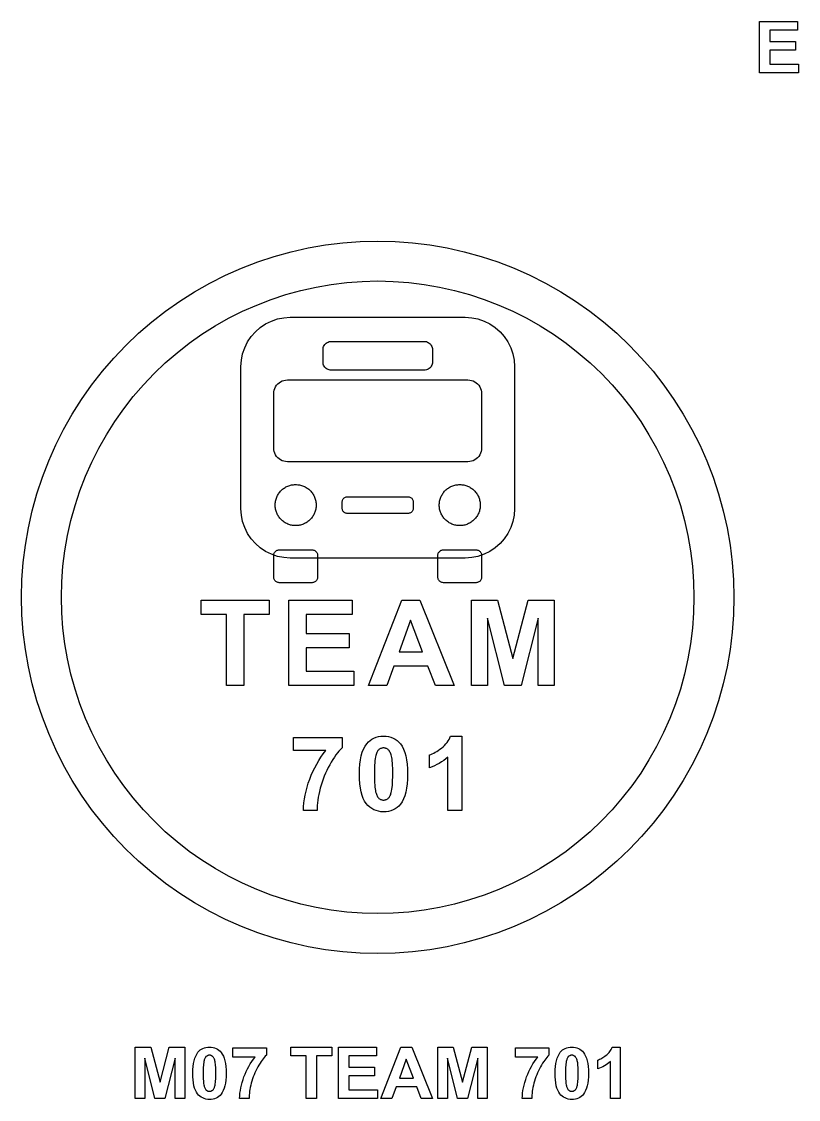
# Model space of a CAD drawing. Header units: millimetres. Extents: x 0 to 300, y 0 to 200.
# Drawn here: x 179.5 to 206.77, y 39.86 to 77.68 of the extents above; entities that cross this region are included whole.
import ezdxf

# ---------------------------------------------------------------- set-up
doc = ezdxf.new("R2010")
doc.units = ezdxf.units.MM
for name, color, linetype in [('CUT', 1, 'Continuous'), ('ENGRAVE', 5, 'Continuous'), ('LABELS', 250, 'Continuous')]:
    doc.layers.add(name, color=color, linetype=linetype)

msp = doc.modelspace()

# ---------------------------------------------------------------- linework, layer by layer
at = {"layer": 'CUT'}
msp.add_lwpolyline([(204.5, 57.481), (204.485, 56.868), (204.44, 56.256), (204.365, 55.647), (204.26, 55.043), (204.125, 54.444), (203.962, 53.853), (203.769, 53.27), (203.548, 52.698), (203.3, 52.137), (203.024, 51.589), (202.722, 51.055), (202.393, 50.537), (202.04, 50.035), (201.663, 49.551), (201.262, 49.087), (200.839, 48.642), (200.394, 48.219), (199.93, 47.819), (199.446, 47.441), (198.945, 47.088), (198.426, 46.76), (197.892, 46.457), (197.344, 46.181), (196.784, 45.933), (196.211, 45.712), (195.629, 45.519), (195.037, 45.356), (194.439, 45.221), (193.834, 45.116), (193.225, 45.041), (192.613, 44.996), (192, 44.981), (191.387, 44.996), (190.775, 45.041), (190.166, 45.116), (189.561, 45.221), (188.963, 45.356), (188.371, 45.519), (187.789, 45.712), (187.216, 45.933), (186.656, 46.181), (186.108, 46.457), (185.574, 46.76), (185.055, 47.088), (184.554, 47.441), (184.07, 47.819), (183.606, 48.219), (183.161, 48.642), (182.738, 49.087), (182.337, 49.551), (181.96, 50.035), (181.607, 50.537), (181.278, 51.055), (180.976, 51.589), (180.7, 52.137), (180.452, 52.698), (180.231, 53.27), (180.038, 53.853), (179.875, 54.444), (179.74, 55.043), (179.635, 55.647), (179.56, 56.256), (179.515, 56.868), (179.5, 57.481), (179.515, 58.094), (179.56, 58.706), (179.635, 59.315), (179.74, 59.92), (179.875, 60.518), (180.038, 61.11), (180.231, 61.692), (180.452, 62.265), (180.7, 62.826), (180.976, 63.374), (181.278, 63.907), (181.607, 64.426), (181.96, 64.927), (182.337, 65.411), (182.738, 65.876), (183.161, 66.32), (183.606, 66.743), (184.07, 67.144), (184.554, 67.521), (185.055, 67.875), (185.574, 68.203), (186.108, 68.505), (186.656, 68.781), (187.216, 69.03), (187.789, 69.25), (188.371, 69.443), (188.963, 69.607), (189.561, 69.741), (190.166, 69.846), (190.775, 69.921), (191.387, 69.966), (192, 69.981), (192.613, 69.966), (193.225, 69.921), (193.834, 69.846), (194.439, 69.741), (195.037, 69.607), (195.629, 69.443), (196.211, 69.25), (196.784, 69.03), (197.344, 68.781), (197.892, 68.505), (198.426, 68.203), (198.945, 67.875), (199.446, 67.521), (199.93, 67.144), (200.394, 66.743), (200.839, 66.32), (201.262, 65.876), (201.663, 65.411), (202.04, 64.927), (202.393, 64.426), (202.722, 63.907), (203.024, 63.374), (203.3, 62.826), (203.548, 62.265), (203.769, 61.692), (203.962, 61.11), (204.125, 60.518), (204.26, 59.92), (204.365, 59.315), (204.44, 58.706), (204.485, 58.094)], close=True, dxfattribs=at)
at = {"layer": 'ENGRAVE'}
for points in [[(203.1, 57.481), (203.086, 56.937), (203.046, 56.393), (202.979, 55.852), (202.886, 55.316), (202.767, 54.784), (202.622, 54.259), (202.451, 53.742), (202.255, 53.234), (202.034, 52.735), (201.789, 52.249), (201.52, 51.775), (201.229, 51.315), (200.915, 50.869), (200.58, 50.44), (200.224, 50.027), (199.849, 49.633), (199.454, 49.257), (199.041, 48.901), (198.612, 48.566), (198.167, 48.252), (197.706, 47.961), (197.232, 47.692), (196.746, 47.447), (196.248, 47.226), (195.739, 47.03), (195.222, 46.86), (194.697, 46.714), (194.165, 46.595), (193.629, 46.502), (193.088, 46.435), (192.545, 46.395), (192, 46.382), (191.455, 46.395), (190.912, 46.435), (190.371, 46.502), (189.835, 46.595), (189.303, 46.714), (188.778, 46.86), (188.261, 47.03), (187.752, 47.226), (187.254, 47.447), (186.768, 47.692), (186.294, 47.961), (185.833, 48.252), (185.388, 48.566), (184.959, 48.901), (184.546, 49.257), (184.151, 49.633), (183.776, 50.027), (183.42, 50.44), (183.085, 50.869), (182.771, 51.315), (182.48, 51.775), (182.211, 52.249), (181.966, 52.735), (181.745, 53.234), (181.549, 53.742), (181.378, 54.259), (181.233, 54.784), (181.114, 55.316), (181.021, 55.852), (180.954, 56.393), (180.914, 56.937), (180.9, 57.481), (180.914, 58.026), (180.954, 58.569), (181.021, 59.11), (181.114, 59.647), (181.233, 60.178), (181.378, 60.703), (181.549, 61.22), (181.745, 61.729), (181.966, 62.227), (182.211, 62.713), (182.48, 63.187), (182.771, 63.648), (183.085, 64.093), (183.42, 64.523), (183.776, 64.935), (184.151, 65.33), (184.546, 65.705), (184.959, 66.061), (185.388, 66.396), (185.833, 66.71), (186.294, 67.002), (186.768, 67.27), (187.254, 67.515), (187.752, 67.736), (188.261, 67.932), (188.778, 68.103), (189.303, 68.248), (189.835, 68.367), (190.371, 68.461), (190.912, 68.527), (191.455, 68.567), (192, 68.581), (192.545, 68.567), (193.088, 68.527), (193.629, 68.461), (194.165, 68.367), (194.697, 68.248), (195.222, 68.103), (195.739, 67.932), (196.248, 67.736), (196.746, 67.515), (197.232, 67.27), (197.706, 67.002), (198.167, 66.71), (198.612, 66.396), (199.041, 66.061), (199.454, 65.705), (199.849, 65.33), (200.224, 64.935), (200.58, 64.523), (200.915, 64.093), (201.229, 63.648), (201.52, 63.187), (201.789, 62.713), (202.034, 62.227), (202.255, 61.729), (202.451, 61.22), (202.622, 60.703), (202.767, 60.178), (202.886, 59.647), (202.979, 59.11), (203.046, 58.569), (203.086, 58.026)], [(195.072, 58.857), (188.928, 58.857), (188.702, 58.872), (188.481, 58.916), (188.267, 58.989), (188.064, 59.089), (187.876, 59.214), (187.706, 59.363), (187.557, 59.533), (187.432, 59.721), (187.332, 59.924), (187.259, 60.138), (187.215, 60.36), (187.2, 60.585), (187.2, 65.577), (187.215, 65.803), (187.259, 66.024), (187.332, 66.238), (187.432, 66.441), (187.557, 66.629), (187.706, 66.799), (187.876, 66.948), (188.064, 67.074), (188.267, 67.174), (188.481, 67.246), (188.702, 67.29), (188.928, 67.305), (195.072, 67.305), (195.298, 67.29), (195.519, 67.246), (195.733, 67.174), (195.936, 67.074), (196.124, 66.948), (196.294, 66.799), (196.443, 66.629), (196.568, 66.441), (196.668, 66.238), (196.741, 66.024), (196.785, 65.803), (196.8, 65.577), (196.8, 60.585), (196.785, 60.36), (196.741, 60.138), (196.668, 59.924), (196.568, 59.721), (196.443, 59.533), (196.294, 59.363), (196.124, 59.214), (195.936, 59.089), (195.733, 58.989), (195.519, 58.916), (195.298, 58.872)], [(193.632, 65.447), (190.368, 65.447), (190.33, 65.449), (190.293, 65.456), (190.258, 65.469), (190.224, 65.485), (190.193, 65.506), (190.164, 65.531), (190.14, 65.559), (190.119, 65.591), (190.102, 65.624), (190.09, 65.66), (190.082, 65.697), (190.08, 65.735), (190.08, 66.172), (190.082, 66.21), (190.09, 66.247), (190.102, 66.283), (190.119, 66.316), (190.14, 66.348), (190.164, 66.376), (190.193, 66.401), (190.224, 66.422), (190.258, 66.438), (190.293, 66.451), (190.33, 66.458), (190.368, 66.46), (193.632, 66.46), (193.67, 66.458), (193.707, 66.451), (193.742, 66.438), (193.776, 66.422), (193.807, 66.401), (193.836, 66.376), (193.86, 66.348), (193.881, 66.316), (193.898, 66.283), (193.91, 66.247), (193.918, 66.21), (193.92, 66.172), (193.92, 65.735), (193.918, 65.697), (193.91, 65.66), (193.898, 65.624), (193.881, 65.591), (193.86, 65.559), (193.836, 65.531), (193.807, 65.506), (193.776, 65.485), (193.742, 65.469), (193.707, 65.456), (193.67, 65.449)], [(195.168, 62.236), (188.832, 62.236), (188.769, 62.24), (188.708, 62.253), (188.648, 62.273), (188.592, 62.301), (188.54, 62.336), (188.493, 62.377), (188.451, 62.424), (188.416, 62.476), (188.389, 62.533), (188.368, 62.592), (188.356, 62.654), (188.352, 62.716), (188.352, 64.629), (188.356, 64.691), (188.368, 64.753), (188.389, 64.812), (188.416, 64.869), (188.451, 64.921), (188.493, 64.968), (188.54, 65.009), (188.592, 65.044), (188.648, 65.072), (188.708, 65.092), (188.769, 65.105), (188.832, 65.109), (195.168, 65.109), (195.231, 65.105), (195.292, 65.092), (195.352, 65.072), (195.408, 65.044), (195.46, 65.009), (195.507, 64.968), (195.549, 64.921), (195.584, 64.869), (195.611, 64.812), (195.632, 64.753), (195.644, 64.691), (195.648, 64.629), (195.648, 62.716), (195.644, 62.654), (195.632, 62.592), (195.611, 62.533), (195.584, 62.476), (195.549, 62.424), (195.507, 62.377), (195.46, 62.336), (195.408, 62.301), (195.352, 62.273), (195.292, 62.253), (195.231, 62.24)], [(189.84, 60.716), (189.839, 60.68), (189.837, 60.645), (189.832, 60.61), (189.826, 60.575), (189.818, 60.541), (189.809, 60.507), (189.798, 60.473), (189.785, 60.44), (189.771, 60.408), (189.755, 60.376), (189.738, 60.346), (189.719, 60.316), (189.698, 60.287), (189.677, 60.259), (189.653, 60.232), (189.629, 60.207), (189.604, 60.182), (189.577, 60.159), (189.549, 60.137), (189.52, 60.117), (189.49, 60.098), (189.459, 60.081), (189.428, 60.065), (189.396, 60.051), (189.363, 60.038), (189.329, 60.027), (189.295, 60.017), (189.26, 60.01), (189.226, 60.003), (189.191, 59.999), (189.155, 59.997), (189.12, 59.996), (189.085, 59.997), (189.049, 59.999), (189.014, 60.003), (188.98, 60.01), (188.945, 60.017), (188.911, 60.027), (188.877, 60.038), (188.844, 60.051), (188.812, 60.065), (188.781, 60.081), (188.75, 60.098), (188.72, 60.117), (188.691, 60.137), (188.663, 60.159), (188.636, 60.182), (188.611, 60.207), (188.587, 60.232), (188.563, 60.259), (188.542, 60.287), (188.521, 60.316), (188.502, 60.346), (188.485, 60.376), (188.469, 60.408), (188.455, 60.44), (188.442, 60.473), (188.431, 60.507), (188.422, 60.541), (188.414, 60.575), (188.408, 60.61), (188.403, 60.645), (188.401, 60.68), (188.4, 60.716), (188.401, 60.751), (188.403, 60.786), (188.408, 60.821), (188.414, 60.856), (188.422, 60.891), (188.431, 60.925), (188.442, 60.958), (188.455, 60.991), (188.469, 61.024), (188.485, 61.055), (188.502, 61.086), (188.521, 61.116), (188.542, 61.145), (188.563, 61.172), (188.587, 61.199), (188.611, 61.225), (188.636, 61.249), (188.663, 61.272), (188.691, 61.294), (188.72, 61.314), (188.75, 61.333), (188.781, 61.351), (188.812, 61.367), (188.844, 61.381), (188.877, 61.394), (188.911, 61.405), (188.945, 61.414), (188.98, 61.422), (189.014, 61.428), (189.049, 61.432), (189.085, 61.435), (189.12, 61.436), (189.155, 61.435), (189.191, 61.432), (189.226, 61.428), (189.26, 61.422), (189.295, 61.414), (189.329, 61.405), (189.363, 61.394), (189.396, 61.381), (189.428, 61.367), (189.459, 61.351), (189.49, 61.333), (189.52, 61.314), (189.549, 61.294), (189.577, 61.272), (189.604, 61.249), (189.629, 61.225), (189.653, 61.199), (189.677, 61.172), (189.698, 61.145), (189.719, 61.116), (189.738, 61.086), (189.755, 61.055), (189.771, 61.024), (189.785, 60.991), (189.798, 60.958), (189.809, 60.925), (189.818, 60.891), (189.826, 60.856), (189.832, 60.821), (189.837, 60.786), (189.839, 60.751)], [(195.6, 60.716), (195.599, 60.68), (195.597, 60.645), (195.592, 60.61), (195.586, 60.575), (195.578, 60.541), (195.569, 60.507), (195.558, 60.473), (195.545, 60.44), (195.531, 60.408), (195.515, 60.376), (195.498, 60.346), (195.479, 60.316), (195.458, 60.287), (195.437, 60.259), (195.413, 60.232), (195.389, 60.207), (195.364, 60.182), (195.337, 60.159), (195.309, 60.137), (195.28, 60.117), (195.25, 60.098), (195.219, 60.081), (195.188, 60.065), (195.156, 60.051), (195.123, 60.038), (195.089, 60.027), (195.055, 60.017), (195.02, 60.01), (194.986, 60.003), (194.951, 59.999), (194.915, 59.997), (194.88, 59.996), (194.845, 59.997), (194.809, 59.999), (194.774, 60.003), (194.74, 60.01), (194.705, 60.017), (194.671, 60.027), (194.637, 60.038), (194.604, 60.051), (194.572, 60.065), (194.541, 60.081), (194.51, 60.098), (194.48, 60.117), (194.451, 60.137), (194.423, 60.159), (194.396, 60.182), (194.371, 60.207), (194.347, 60.232), (194.323, 60.259), (194.302, 60.287), (194.281, 60.316), (194.262, 60.346), (194.245, 60.376), (194.229, 60.408), (194.215, 60.44), (194.202, 60.473), (194.191, 60.507), (194.182, 60.541), (194.174, 60.575), (194.168, 60.61), (194.163, 60.645), (194.161, 60.68), (194.16, 60.716), (194.161, 60.751), (194.163, 60.786), (194.168, 60.821), (194.174, 60.856), (194.182, 60.891), (194.191, 60.925), (194.202, 60.958), (194.215, 60.991), (194.229, 61.024), (194.245, 61.055), (194.262, 61.086), (194.281, 61.116), (194.302, 61.145), (194.323, 61.172), (194.347, 61.199), (194.371, 61.225), (194.396, 61.249), (194.423, 61.272), (194.451, 61.294), (194.48, 61.314), (194.51, 61.333), (194.541, 61.351), (194.572, 61.367), (194.604, 61.381), (194.637, 61.394), (194.671, 61.405), (194.705, 61.414), (194.74, 61.422), (194.774, 61.428), (194.809, 61.432), (194.845, 61.435), (194.88, 61.436), (194.915, 61.435), (194.951, 61.432), (194.986, 61.428), (195.02, 61.422), (195.055, 61.414), (195.089, 61.405), (195.123, 61.394), (195.156, 61.381), (195.188, 61.367), (195.219, 61.351), (195.25, 61.333), (195.28, 61.314), (195.309, 61.294), (195.337, 61.272), (195.364, 61.249), (195.389, 61.225), (195.413, 61.199), (195.437, 61.172), (195.458, 61.145), (195.479, 61.116), (195.498, 61.086), (195.515, 61.055), (195.531, 61.024), (195.545, 60.991), (195.558, 60.958), (195.569, 60.925), (195.578, 60.891), (195.586, 60.856), (195.592, 60.821), (195.597, 60.786), (195.599, 60.751)], [(193.056, 60.42), (190.944, 60.42), (190.919, 60.422), (190.894, 60.427), (190.871, 60.435), (190.848, 60.446), (190.827, 60.46), (190.808, 60.476), (190.792, 60.495), (190.778, 60.516), (190.767, 60.539), (190.759, 60.562), (190.754, 60.587), (190.752, 60.612), (190.752, 60.819), (190.754, 60.844), (190.759, 60.869), (190.767, 60.893), (190.778, 60.915), (190.792, 60.936), (190.808, 60.955), (190.827, 60.972), (190.848, 60.986), (190.871, 60.997), (190.894, 61.005), (190.919, 61.01), (190.944, 61.011), (193.056, 61.011), (193.081, 61.01), (193.106, 61.005), (193.129, 60.997), (193.152, 60.986), (193.173, 60.972), (193.192, 60.955), (193.208, 60.936), (193.222, 60.915), (193.233, 60.893), (193.241, 60.869), (193.246, 60.844), (193.248, 60.819), (193.248, 60.612), (193.246, 60.587), (193.241, 60.562), (193.233, 60.539), (193.222, 60.516), (193.208, 60.495), (193.192, 60.476), (193.173, 60.46), (193.152, 60.446), (193.129, 60.435), (193.106, 60.427), (193.081, 60.422)], [(189.696, 57.993), (188.544, 57.993), (188.519, 57.995), (188.494, 58), (188.471, 58.008), (188.448, 58.019), (188.427, 58.033), (188.408, 58.049), (188.392, 58.068), (188.378, 58.089), (188.367, 58.112), (188.359, 58.135), (188.354, 58.16), (188.352, 58.185), (188.352, 58.953), (188.354, 58.978), (188.359, 59.003), (188.367, 59.027), (188.378, 59.049), (188.392, 59.07), (188.408, 59.089), (188.427, 59.105), (188.448, 59.119), (188.471, 59.131), (188.494, 59.139), (188.519, 59.143), (188.544, 59.145), (189.696, 59.145), (189.721, 59.143), (189.746, 59.139), (189.769, 59.131), (189.792, 59.119), (189.813, 59.105), (189.832, 59.089), (189.848, 59.07), (189.862, 59.049), (189.873, 59.027), (189.881, 59.003), (189.886, 58.978), (189.888, 58.953), (189.888, 58.185), (189.886, 58.16), (189.881, 58.135), (189.873, 58.112), (189.862, 58.089), (189.848, 58.068), (189.832, 58.049), (189.813, 58.033), (189.792, 58.019), (189.769, 58.008), (189.746, 58), (189.721, 57.995)], [(195.456, 57.993), (194.304, 57.993), (194.279, 57.995), (194.254, 58), (194.231, 58.008), (194.208, 58.019), (194.187, 58.033), (194.168, 58.049), (194.152, 58.068), (194.138, 58.089), (194.127, 58.112), (194.119, 58.135), (194.114, 58.16), (194.112, 58.185), (194.112, 58.953), (194.114, 58.978), (194.119, 59.003), (194.127, 59.027), (194.138, 59.049), (194.152, 59.07), (194.168, 59.089), (194.187, 59.105), (194.208, 59.119), (194.231, 59.131), (194.254, 59.139), (194.279, 59.143), (194.304, 59.145), (195.456, 59.145), (195.481, 59.143), (195.506, 59.139), (195.529, 59.131), (195.552, 59.119), (195.573, 59.105), (195.592, 59.089), (195.608, 59.07), (195.622, 59.049), (195.633, 59.027), (195.641, 59.003), (195.646, 58.978), (195.648, 58.953), (195.648, 58.185), (195.646, 58.16), (195.641, 58.135), (195.633, 58.112), (195.622, 58.089), (195.608, 58.068), (195.592, 58.049), (195.573, 58.033), (195.552, 58.019), (195.529, 58.008), (195.506, 58), (195.481, 57.995)], [(185.807, 56.874), (185.807, 57.381), (188.191, 57.381), (188.191, 56.874), (187.303, 56.874), (187.303, 54.381), (186.697, 54.381), (186.697, 56.874)], [(191.106, 57.381), (191.106, 56.874), (189.487, 56.874), (189.487, 56.209), (190.994, 56.209), (190.994, 55.703), (189.487, 55.703), (189.487, 54.887), (191.163, 54.887), (191.163, 54.381), (188.882, 54.381), (188.882, 57.381)], [(192.562, 55.063), (192.315, 54.381), (191.672, 54.381), (192.841, 57.381), (193.481, 57.381), (194.682, 54.381), (194.023, 54.381), (193.762, 55.063)], [(196.202, 57.381), (196.746, 55.335), (197.285, 57.381), (198.193, 57.381), (198.193, 54.381), (197.63, 54.381), (197.63, 56.743), (197.035, 54.381), (196.452, 54.381), (195.858, 56.743), (195.858, 54.381), (195.295, 54.381), (195.295, 57.381)], [(193.567, 55.568), (193.154, 56.681), (192.749, 55.568)], [(192.465, 52.571), (192.541, 52.541), (192.613, 52.503), (192.679, 52.457), (192.74, 52.402), (192.795, 52.339), (192.855, 52.253), (192.906, 52.153), (192.95, 52.041), (192.986, 51.915), (193.013, 51.776), (193.033, 51.624), (193.045, 51.459), (193.049, 51.28), (193.045, 51.102), (193.033, 50.937), (193.013, 50.785), (192.985, 50.646), (192.949, 50.52), (192.905, 50.407), (192.854, 50.307), (192.794, 50.22), (192.738, 50.157), (192.678, 50.103), (192.612, 50.058), (192.541, 50.02), (192.465, 49.991), (192.383, 49.97), (192.297, 49.958), (192.205, 49.954), (192.112, 49.958), (192.024, 49.972), (191.941, 49.995), (191.862, 50.027), (191.788, 50.068), (191.718, 50.118), (191.653, 50.177), (191.593, 50.245), (191.539, 50.325), (191.491, 50.42), (191.451, 50.528), (191.419, 50.651), (191.393, 50.788), (191.375, 50.94), (191.364, 51.106), (191.361, 51.286), (191.365, 51.463), (191.377, 51.627), (191.397, 51.778), (191.424, 51.917), (191.46, 52.043), (191.504, 52.155), (191.556, 52.255), (191.616, 52.343), (191.671, 52.405), (191.732, 52.459), (191.798, 52.505), (191.869, 52.542), (191.945, 52.571), (192.026, 52.592), (192.113, 52.604), (192.205, 52.609), (192.297, 52.604), (192.383, 52.592)], [(194.459, 51.876), (194.389, 51.814), (194.317, 51.757), (194.241, 51.703), (194.162, 51.654), (194.08, 51.609), (193.995, 51.568), (193.907, 51.531), (193.815, 51.498), (193.815, 51.951), (193.865, 51.968), (193.915, 51.99), (193.967, 52.015), (194.019, 52.043), (194.073, 52.075), (194.127, 52.111), (194.183, 52.15), (194.239, 52.193), (194.294, 52.238), (194.345, 52.286), (194.391, 52.335), (194.432, 52.386), (194.469, 52.439), (194.502, 52.494), (194.53, 52.55), (194.553, 52.609), (194.958, 52.609), (194.958, 49.998), (194.459, 49.998)], [(189.042, 52.563), (190.747, 52.563), (190.747, 52.201), (190.694, 52.146), (190.641, 52.086), (190.587, 52.02), (190.534, 51.948), (190.48, 51.871), (190.426, 51.788), (190.372, 51.699), (190.318, 51.605), (190.265, 51.507), (190.215, 51.408), (190.169, 51.307), (190.125, 51.204), (190.085, 51.1), (190.049, 50.995), (190.015, 50.888), (189.985, 50.779), (189.958, 50.671), (189.935, 50.566), (189.916, 50.464), (189.9, 50.365), (189.887, 50.269), (189.879, 50.176), (189.874, 50.085), (189.872, 49.998), (189.392, 49.998), (189.398, 50.133), (189.41, 50.269), (189.429, 50.405), (189.454, 50.542), (189.485, 50.68), (189.522, 50.819), (189.565, 50.958), (189.614, 51.098), (189.669, 51.236), (189.728, 51.37), (189.792, 51.501), (189.86, 51.628), (189.932, 51.752), (190.009, 51.871), (190.09, 51.987), (190.176, 52.1), (189.042, 52.1)], [(192.14, 52.187), (192.119, 52.181), (192.099, 52.173), (192.08, 52.163), (192.061, 52.151), (192.043, 52.138), (192.026, 52.122), (192.01, 52.103), (191.995, 52.082), (191.98, 52.057), (191.967, 52.03), (191.955, 52), (191.944, 51.967), (191.933, 51.931), (191.921, 51.879), (191.911, 51.818), (191.902, 51.749), (191.895, 51.672), (191.889, 51.586), (191.885, 51.493), (191.883, 51.391), (191.882, 51.28), (191.883, 51.17), (191.885, 51.069), (191.889, 50.977), (191.894, 50.894), (191.9, 50.82), (191.908, 50.755), (191.917, 50.699), (191.928, 50.652), (191.94, 50.611), (191.953, 50.573), (191.966, 50.539), (191.98, 50.509), (191.995, 50.482), (192.011, 50.459), (192.027, 50.44), (192.044, 50.424), (192.062, 50.41), (192.081, 50.399), (192.1, 50.389), (192.119, 50.381), (192.14, 50.375), (192.161, 50.37), (192.183, 50.368), (192.205, 50.367), (192.227, 50.368), (192.249, 50.37), (192.27, 50.375), (192.29, 50.381), (192.31, 50.389), (192.33, 50.399), (192.348, 50.411), (192.366, 50.425), (192.383, 50.44), (192.4, 50.459), (192.415, 50.481), (192.429, 50.505), (192.442, 50.532), (192.455, 50.562), (192.466, 50.595), (192.476, 50.631), (192.488, 50.683), (192.499, 50.744), (192.508, 50.812), (192.515, 50.889), (192.52, 50.974), (192.524, 51.068), (192.527, 51.17), (192.528, 51.28), (192.527, 51.39), (192.525, 51.491), (192.521, 51.583), (192.516, 51.666), (192.51, 51.74), (192.502, 51.805), (192.492, 51.862), (192.482, 51.909), (192.47, 51.95), (192.457, 51.987), (192.444, 52.021), (192.429, 52.052), (192.415, 52.079), (192.399, 52.102), (192.382, 52.122), (192.365, 52.138), (192.348, 52.151), (192.329, 52.163), (192.31, 52.173), (192.29, 52.181), (192.27, 52.187), (192.249, 52.192), (192.227, 52.194), (192.205, 52.195), (192.183, 52.194), (192.161, 52.192)]]:
    msp.add_lwpolyline(points, close=True, dxfattribs=at)
at = {"layer": 'LABELS'}
for points in [[(205.761, 77.377), (205.761, 76.978), (206.664, 76.978), (206.664, 76.675), (205.761, 76.675), (205.761, 76.185), (206.766, 76.185), (206.766, 75.882), (205.397, 75.882), (205.397, 77.682), (206.732, 77.682), (206.732, 77.377)], [(184.683, 41.693), (185.228, 41.693), (185.228, 39.893), (184.89, 39.893), (184.89, 41.31), (184.533, 39.893), (184.183, 39.893), (183.827, 41.31), (183.827, 39.893), (183.489, 39.893), (183.489, 41.693), (184.033, 41.693), (184.36, 40.465)], [(186.329, 41.654), (186.378, 41.627), (186.424, 41.595), (186.466, 41.557), (186.505, 41.514), (186.546, 41.454), (186.582, 41.385), (186.612, 41.307), (186.637, 41.22), (186.656, 41.124), (186.669, 41.018), (186.678, 40.904), (186.68, 40.781), (186.678, 40.657), (186.669, 40.543), (186.656, 40.438), (186.636, 40.342), (186.611, 40.254), (186.581, 40.176), (186.545, 40.107), (186.504, 40.046), (186.465, 40.003), (186.423, 39.966), (186.378, 39.934), (186.329, 39.908), (186.276, 39.888), (186.22, 39.874), (186.16, 39.865), (186.096, 39.862), (186.032, 39.865), (185.971, 39.875), (185.913, 39.891), (185.859, 39.913), (185.807, 39.941), (185.759, 39.976), (185.714, 40.017), (185.672, 40.064), (185.635, 40.12), (185.602, 40.185), (185.574, 40.26), (185.552, 40.345), (185.534, 40.44), (185.522, 40.545), (185.514, 40.66), (185.512, 40.784), (185.514, 40.907), (185.523, 41.021), (185.536, 41.125), (185.556, 41.221), (185.581, 41.308), (185.611, 41.386), (185.647, 41.456), (185.688, 41.516), (185.727, 41.559), (185.769, 41.597), (185.814, 41.628), (185.863, 41.654), (185.916, 41.674), (185.972, 41.689), (186.032, 41.697), (186.096, 41.7), (186.16, 41.697), (186.22, 41.689), (186.276, 41.674)], [(188.091, 41.418), (188.055, 41.38), (188.018, 41.338), (187.981, 41.292), (187.944, 41.243), (187.907, 41.189), (187.869, 41.132), (187.832, 41.07), (187.794, 41.005), (187.757, 40.937), (187.723, 40.869), (187.691, 40.799), (187.661, 40.728), (187.633, 40.656), (187.608, 40.583), (187.585, 40.509), (187.564, 40.434), (187.545, 40.359), (187.529, 40.286), (187.516, 40.216), (187.505, 40.147), (187.496, 40.081), (187.49, 40.016), (187.487, 39.953), (187.486, 39.893), (187.153, 39.893), (187.157, 39.986), (187.166, 40.08), (187.179, 40.175), (187.196, 40.27), (187.217, 40.365), (187.243, 40.461), (187.273, 40.557), (187.307, 40.654), (187.345, 40.75), (187.386, 40.843), (187.43, 40.933), (187.477, 41.021), (187.527, 41.107), (187.58, 41.19), (187.637, 41.27), (187.696, 41.348), (186.911, 41.348), (186.911, 41.668), (188.091, 41.668)], [(188.956, 41.693), (190.386, 41.693), (190.386, 41.388), (189.853, 41.388), (189.853, 39.893), (189.49, 39.893), (189.49, 41.388), (188.956, 41.388)], [(191.955, 41.388), (190.984, 41.388), (190.984, 40.989), (191.888, 40.989), (191.888, 40.686), (190.984, 40.686), (190.984, 40.196), (191.99, 40.196), (191.99, 39.893), (190.621, 39.893), (190.621, 41.693), (191.955, 41.693)], [(192.5, 39.893), (192.115, 39.893), (192.816, 41.693), (193.2, 41.693), (193.921, 39.893), (193.526, 39.893), (193.368, 40.302), (192.649, 40.302)], [(195.302, 41.693), (195.847, 41.693), (195.847, 39.893), (195.51, 39.893), (195.51, 41.31), (195.152, 39.893), (194.803, 39.893), (194.446, 41.31), (194.446, 39.893), (194.109, 39.893), (194.109, 41.693), (194.653, 41.693), (194.979, 40.465)], [(198.011, 41.418), (197.974, 41.38), (197.937, 41.338), (197.901, 41.292), (197.864, 41.243), (197.826, 41.189), (197.789, 41.132), (197.751, 41.07), (197.714, 41.005), (197.677, 40.937), (197.643, 40.869), (197.611, 40.799), (197.581, 40.728), (197.553, 40.656), (197.528, 40.583), (197.504, 40.509), (197.483, 40.434), (197.465, 40.359), (197.449, 40.286), (197.435, 40.216), (197.424, 40.147), (197.416, 40.081), (197.41, 40.016), (197.406, 39.953), (197.406, 39.893), (197.073, 39.893), (197.077, 39.986), (197.086, 40.08), (197.098, 40.175), (197.116, 40.27), (197.137, 40.365), (197.163, 40.461), (197.193, 40.557), (197.227, 40.654), (197.265, 40.75), (197.306, 40.843), (197.35, 40.933), (197.397, 41.021), (197.447, 41.107), (197.5, 41.19), (197.556, 41.27), (197.615, 41.348), (196.831, 41.348), (196.831, 41.668), (198.011, 41.668)], [(199.095, 41.627), (199.141, 41.595), (199.183, 41.557), (199.221, 41.514), (199.263, 41.454), (199.298, 41.385), (199.328, 41.307), (199.353, 41.22), (199.372, 41.124), (199.386, 41.018), (199.394, 40.904), (199.397, 40.781), (199.394, 40.657), (199.386, 40.543), (199.372, 40.438), (199.353, 40.342), (199.328, 40.254), (199.298, 40.176), (199.262, 40.107), (199.22, 40.046), (199.182, 40.003), (199.14, 39.966), (199.094, 39.934), (199.045, 39.908), (198.993, 39.888), (198.936, 39.874), (198.876, 39.865), (198.813, 39.862), (198.749, 39.865), (198.688, 39.875), (198.63, 39.891), (198.575, 39.913), (198.524, 39.941), (198.476, 39.976), (198.431, 40.017), (198.389, 40.064), (198.351, 40.12), (198.319, 40.185), (198.291, 40.26), (198.268, 40.345), (198.251, 40.44), (198.238, 40.545), (198.231, 40.66), (198.228, 40.784), (198.231, 40.907), (198.239, 41.021), (198.253, 41.125), (198.272, 41.221), (198.297, 41.308), (198.328, 41.386), (198.364, 41.456), (198.405, 41.516), (198.443, 41.559), (198.485, 41.597), (198.531, 41.628), (198.58, 41.654), (198.633, 41.674), (198.689, 41.689), (198.749, 41.697), (198.813, 41.7), (198.876, 41.697), (198.936, 41.689), (198.993, 41.674), (199.046, 41.654)], [(200.067, 41.11), (200.014, 41.073), (199.96, 41.039), (199.903, 41.008), (199.844, 40.98), (199.783, 40.954), (199.72, 40.932), (199.72, 41.245), (199.754, 41.257), (199.789, 41.272), (199.825, 41.289), (199.861, 41.309), (199.898, 41.331), (199.936, 41.355), (199.974, 41.383), (200.013, 41.412), (200.051, 41.444), (200.086, 41.477), (200.118, 41.511), (200.147, 41.546), (200.173, 41.583), (200.195, 41.62), (200.214, 41.66), (200.231, 41.7), (200.511, 41.7), (200.511, 39.893), (200.166, 39.893), (200.166, 41.193), (200.117, 41.15)], [(186.037, 41.404), (186.023, 41.398), (186.01, 41.392), (185.997, 41.384), (185.984, 41.374), (185.972, 41.363), (185.961, 41.35), (185.951, 41.335), (185.941, 41.318), (185.931, 41.3), (185.923, 41.279), (185.915, 41.256), (185.908, 41.231), (185.9, 41.195), (185.893, 41.153), (185.886, 41.105), (185.881, 41.052), (185.878, 40.992), (185.875, 40.927), (185.873, 40.857), (185.873, 40.781), (185.873, 40.704), (185.875, 40.635), (185.877, 40.571), (185.88, 40.513), (185.885, 40.462), (185.89, 40.417), (185.897, 40.378), (185.904, 40.345), (185.913, 40.317), (185.921, 40.291), (185.931, 40.268), (185.941, 40.247), (185.951, 40.228), (185.962, 40.212), (185.973, 40.199), (185.985, 40.187), (185.997, 40.178), (186.01, 40.17), (186.023, 40.164), (186.037, 40.158), (186.051, 40.154), (186.066, 40.151), (186.081, 40.149), (186.096, 40.148), (186.111, 40.149), (186.126, 40.151), (186.141, 40.154), (186.155, 40.158), (186.169, 40.164), (186.182, 40.171), (186.195, 40.179), (186.208, 40.188), (186.22, 40.199), (186.231, 40.212), (186.241, 40.227), (186.251, 40.244), (186.26, 40.263), (186.269, 40.284), (186.277, 40.306), (186.284, 40.331), (186.292, 40.367), (186.299, 40.409), (186.306, 40.456), (186.311, 40.51), (186.314, 40.569), (186.317, 40.634), (186.319, 40.704), (186.319, 40.781), (186.319, 40.857), (186.317, 40.927), (186.315, 40.99), (186.311, 41.048), (186.307, 41.099), (186.301, 41.144), (186.295, 41.183), (186.288, 41.216), (186.279, 41.244), (186.271, 41.27), (186.261, 41.294), (186.251, 41.315), (186.241, 41.333), (186.23, 41.349), (186.219, 41.363), (186.207, 41.374), (186.195, 41.384), (186.182, 41.392), (186.169, 41.398), (186.155, 41.404), (186.141, 41.408), (186.126, 41.412), (186.111, 41.413), (186.096, 41.414), (186.081, 41.413), (186.066, 41.412), (186.051, 41.408)], [(193.004, 41.273), (192.761, 40.605), (193.252, 40.605)], [(198.74, 41.398), (198.726, 41.392), (198.713, 41.384), (198.701, 41.374), (198.689, 41.363), (198.678, 41.35), (198.667, 41.335), (198.657, 41.318), (198.648, 41.3), (198.64, 41.279), (198.632, 41.256), (198.625, 41.231), (198.616, 41.195), (198.609, 41.153), (198.603, 41.105), (198.598, 41.052), (198.594, 40.992), (198.591, 40.927), (198.59, 40.857), (198.589, 40.781), (198.59, 40.704), (198.591, 40.635), (198.594, 40.571), (198.597, 40.513), (198.602, 40.462), (198.607, 40.417), (198.614, 40.378), (198.621, 40.345), (198.629, 40.317), (198.638, 40.291), (198.647, 40.268), (198.657, 40.247), (198.667, 40.228), (198.678, 40.212), (198.69, 40.199), (198.702, 40.187), (198.714, 40.178), (198.727, 40.17), (198.74, 40.164), (198.754, 40.158), (198.768, 40.154), (198.782, 40.151), (198.797, 40.149), (198.813, 40.148), (198.828, 40.149), (198.843, 40.151), (198.858, 40.154), (198.872, 40.158), (198.886, 40.164), (198.899, 40.171), (198.912, 40.179), (198.924, 40.188), (198.936, 40.199), (198.948, 40.212), (198.958, 40.227), (198.968, 40.244), (198.977, 40.263), (198.986, 40.284), (198.993, 40.306), (199, 40.331), (199.009, 40.367), (199.016, 40.409), (199.022, 40.456), (199.027, 40.51), (199.031, 40.569), (199.034, 40.634), (199.036, 40.704), (199.036, 40.781), (199.036, 40.857), (199.034, 40.927), (199.032, 40.99), (199.028, 41.048), (199.024, 41.099), (199.018, 41.144), (199.012, 41.183), (199.004, 41.216), (198.996, 41.244), (198.987, 41.27), (198.978, 41.294), (198.968, 41.315), (198.958, 41.333), (198.947, 41.349), (198.936, 41.363), (198.924, 41.374), (198.911, 41.384), (198.899, 41.392), (198.885, 41.398), (198.872, 41.404), (198.858, 41.408), (198.843, 41.412), (198.828, 41.413), (198.813, 41.414), (198.797, 41.413), (198.782, 41.412), (198.768, 41.408), (198.753, 41.404)]]:
    msp.add_lwpolyline(points, close=True, dxfattribs=at)

doc.saveas('drawing.dxf')
